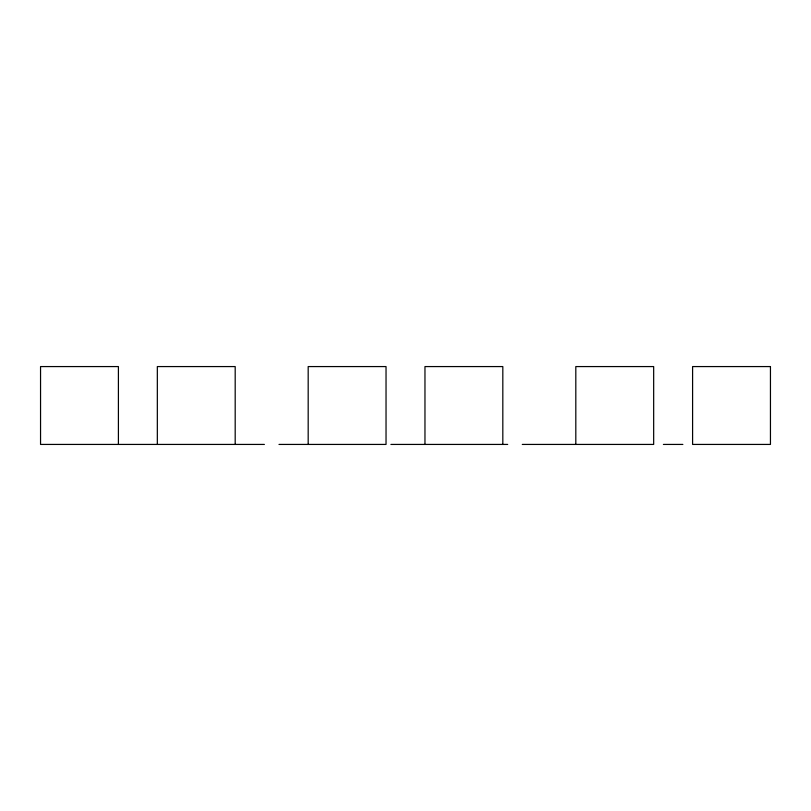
<?xml version="1.0" encoding="UTF-8"?>
<svg xmlns="http://www.w3.org/2000/svg" width="811" height="811" viewBox="0 0 811 811"><rect width="100%" height="100%" fill="white"/><g stroke="black" fill="none" stroke-linecap="round" stroke-linejoin="round"><path stroke-width="1.22" d="M264.386 444.428L40.55 444.428L40.55 366.572L118.406 366.572L118.406 444.428M278.984 444.428L386.036 444.428L386.036 366.572L308.18 366.572L308.18 444.428M390.902 444.428L507.686 444.428M522.284 444.428L653.666 444.428L653.666 366.572L575.81 366.572L575.81 444.428M663.398 444.428L682.862 444.428M502.82 444.428L502.82 366.572L424.964 366.572L424.964 444.428M235.19 444.428L235.19 366.572L157.334 366.572L157.334 444.428M770.45 366.572L692.594 366.572L692.594 444.428L770.45 444.428L770.45 366.572"/></g></svg>
